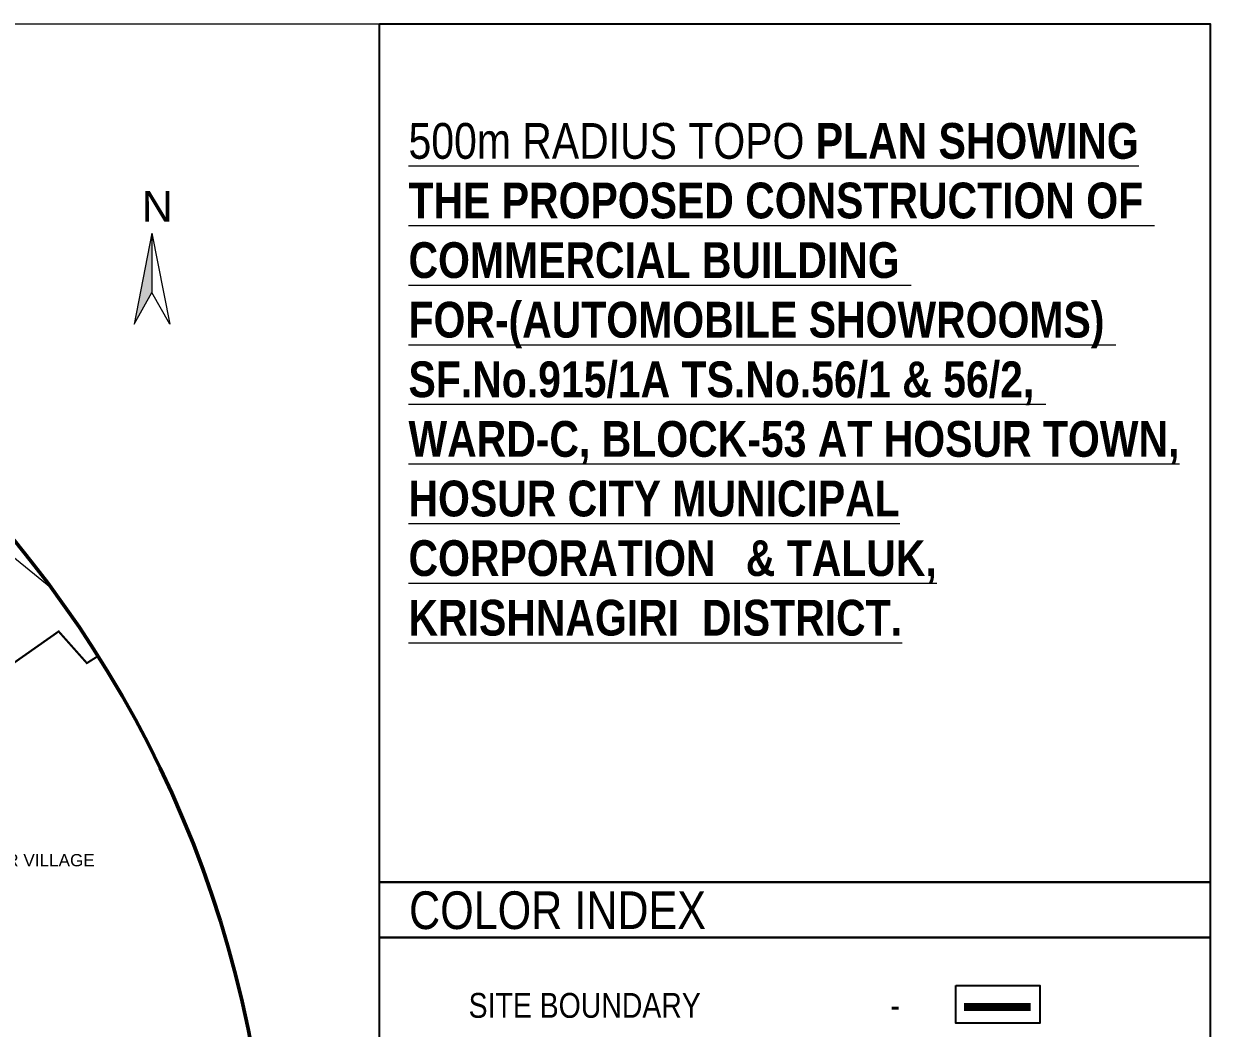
# Model space of a CAD drawing. Header units: metres. Extents: x -1560950 to -1560484, y 42726 to 42890.
# Drawn here: x -1560541.6 to -1560483.5, y 42841.3 to 42890.4 of the extents above; entities that cross this region are included whole.
import ezdxf

# ---------------------------------------------------------------- set-up
doc = ezdxf.new("R2010")
doc.units = ezdxf.units.M
doc.header["$LTSCALE"] = 750
doc.header["$MEASUREMENT"] = 0
doc.linetypes.add('ACAD_ISO14W100', pattern=[24, 12, -3, 0, -3, 0, -3, 0, -3])
doc.linetypes.add('DASHEDX2', pattern=[1.5, 1, -0.5])
doc.layers.get('0').update_dxf_attribs({"lineweight": 5})
doc.layers.add('LOCATION_PLAN', color=7, linetype='Continuous', lineweight=0)
doc.styles.add('1', font='swissc.ttf', dxfattribs={"height": 0.23})
doc.styles.add('M', font='swissck.ttf')
doc.styles.get("Standard").update_dxf_attribs({"font": 'arial.ttf'})

msp = doc.modelspace()

# ---------------------------------------------------------------- hatches: boundary and pattern name
at = {"ltscale": 0.1}
h = msp.add_hatch(color=7, dxfattribs=at)
h.dxf.hatch_style = 1
h.paths.add_polyline_path([(-1560535.33941, 42880.16647), (-1560536.2115, 42875.72141), (-1560535.33941, 42877.27459)])

# ---------------------------------------------------------------- linework, layer by layer
at = {"color": 0, "ltscale": 0.1}
for p, q in [((-1560535.33941, 42880.16647), (-1560536.2115, 42875.72141)), ((-1560535.33941, 42880.16647), (-1560535.33941, 42877.27459)), ((-1560535.33941, 42880.16647), (-1560535.33941, 42877.27459)), ((-1560535.33941, 42880.16647), (-1560534.46732, 42875.72141)), ((-1560534.46732, 42875.72141), (-1560535.33941, 42877.27459))]:
    msp.add_line(p, q, dxfattribs=at)
at = {"color": 7, "ltscale": 0.1}
msp.add_line((-1560536.2115, 42875.72141), (-1560535.33941, 42877.27459), dxfattribs=at)
at = {"color": 7, "lineweight": -3}
for points in [[(-1560524.20867, 42890.41849), (-1560483.53553, 42890.41849), (-1560483.53553, 42848.41852), (-1560524.20867, 42848.41852)], [(-1560524.20867, 42848.41852), (-1560483.53553, 42848.41852), (-1560483.53553, 42845.70474), (-1560524.20867, 42845.70474)], [(-1560524.20867, 42845.70474), (-1560483.53553, 42845.70474), (-1560483.53553, 42831.61163), (-1560524.20867, 42831.61163)]]:
    msp.add_lwpolyline(points, close=True, dxfattribs=at)
at = {"color": 0}
msp.add_lwpolyline([(-1560566.83054, 42864.5491), (-1560561.57744, 42867.37166), (-1560559.6735, 42868.47953), (-1560558.01755, 42871.51868), (-1560552.43559, 42872.71054), (-1560540.28114, 42862.83806)], dxfattribs=at)
at = {"color": 30, "linetype": 'ACAD_ISO14W100', "lineweight": 40, "const_width": 0.1}
msp.add_lwpolyline([(-1560557.96988, 42850.11599), (-1560549.53253, 42859.8096), (-1560548.45119, 42861.16293), (-1560542.76722, 42858.67138), (-1560539.90535, 42860.68183), (-1560538.52569, 42859.13043), (-1560537.98215, 42859.47294)], dxfattribs=at)
at = {"color": 7, "lineweight": -3, "ltscale": 0.4}
msp.add_lwpolyline([(-1560495.98486, 42843.35973), (-1560491.87843, 42843.35973), (-1560491.87843, 42841.51482), (-1560495.98486, 42841.51482)], close=True, dxfattribs=at)
at = {"color": 1, "lineweight": 80, "ltscale": 0.1, "const_width": 0.405}
msp.add_lwpolyline([(-1560495.58655, 42842.30245), (-1560492.32123, 42842.30245)], dxfattribs=at)
at = {"color": 6, "linetype": 'DASHEDX2', "lineweight": 50, "ltscale": 20}
msp.add_circle((-1560584.51414, 42830.15105), 55, dxfattribs=at)
at = {"layer": 'LOCATION_PLAN'}
msp.add_lwpolyline([(-1560483.53553, 42771.27671), (-1560646.02836, 42771.27671), (-1560646.02836, 42890.41849), (-1560483.53553, 42890.41849)], close=True, dxfattribs=at)

# ---------------------------------------------------------------- texts
at = {"color": 7, "insert": (-1560522.78028, 42885.56017), "char_height": 1.7496, "width": 38.3011244, "attachment_point": 1, "style": '1'}
msp.add_mtext('{\\fSwis721 BlkCn BT|b0|i0|c0|p34;\\L\\C152;500m RADIUS TOPO \\A1;\\fSwis721 Cn BT|b1|i0|c0|p34;PLAN SHOWING THE PROPOSED CONSTRUCTION OF \\H1.87838x; \\H0.53237x;COMMERCIAL BUILDING \\H1.58559x; \\H0.63068x;FOR-(AUTOMOBILE SHOWROOMS) \\H1.68319x; \\H0.59411x;SF.No.915/1A TS.No.56/1 & 56/2, \\H1.65065x; \\H0.60582x;WARD-C, BLOCK-53 AT HOSUR TOWN, \\H1.6615x; \\H0.60187x;HOSUR CITY MUNICIPAL CORPORATION \\H1.65788x; \\H0.60318x;& TALUK, KRISHNAGIRI  DISTRICT. \\H1.65909x; }', dxfattribs=at)
at = {"color": 0, "insert": (-1560535.83747, 42882.22549), "char_height": 1.5, "width": 150.5877805, "attachment_point": 1}
msp.add_mtext('N', dxfattribs=at)
at = {"color": 146, "insert": (-1560547.73305, 42849.78671), "char_height": 0.6, "width": 9.7170394, "attachment_point": 1}
msp.add_mtext('CHENNATHUR VILLAGE', dxfattribs=at)
at = {"color": 7, "lineweight": -3, "attachment_point": 1, "style": 'M'}
for s, insert, char_height, width in [('{\\fSwis721 Cn BT|b0|i0|c0|p34;COLOR INDEX}', (-1560522.75368, 42847.96132), 1.8418221, 14.3586777), ('{\\fSwis721 Cn BT|b0|i0|c0|p34;SITE BOUNDARY                        - }', (-1560519.83926, 42842.98961), 1.215, 21.5502785)]:
    msp.add_mtext(s, dxfattribs=dict(at, insert=insert, char_height=char_height, width=width))

doc.saveas('drawing.dxf')
